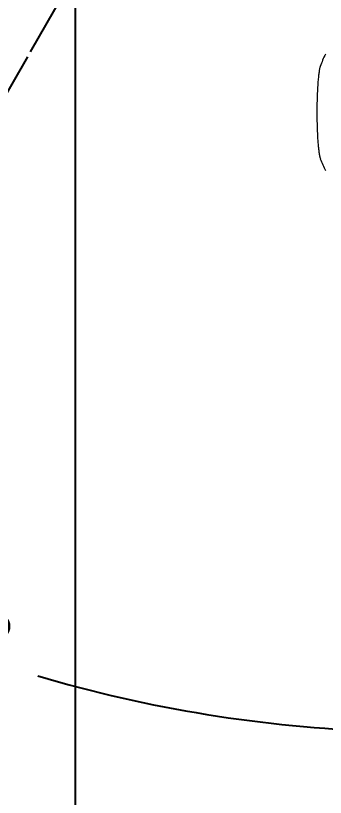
# Model space of a CAD drawing. Header units: millimetres. Extents: x 24023 to 24864, y 1163 to 1757.
# Drawn here: x 24634.1 to 24668.7, y 1273.8 to 1361.1 of the extents above; entities that cross this region are included whole.
import ezdxf

# ---------------------------------------------------------------- set-up
doc = ezdxf.new("R2010")
doc.units = ezdxf.units.MM
doc.linetypes.add('CENTERX2', pattern=[20.32, 12.7, -2.54, 2.54, -2.54])
doc.layers.add('CENTER', color=1, linetype='CENTERX2')
doc.styles.get("Standard").update_dxf_attribs({"font": 'arial.ttf'})
doc.dimstyles.new('ISO-25', dxfattribs={"dimtxt": 7, "dimasz": 5, "dimexe": 1.252, "dimexo": 0.625, "dimgap": 1, "dimtad": 1, "dimtih": 1, "dimtoh": 1, "dimdec": 1, "dimdsep": 46, "dimtxsty": 'Standard', "dimcen": 0, "dimclrd": 3, "dimclre": 3, "dimclrt": 4, "dimadec": 0, "dimazin": 0, "dimtfac": 1, "dimtdec": 1, "dimtmove": 0, "dimatfit": 3, "dimfxl": 1, "dimarcsym": 0})

# ---------------------------------------------------------------- blocks, each defined once
blk = doc.blocks.new('*D50')
at = {"color": 3, "lineweight": -2, "transparency": 16777216}
for p, q in [((24727.261, 1520.798), (24569.507, 1520.798)), ((24570.759, 1515.798), (24570.759, 1390.87)), ((24570.759, 1250.765), (24570.759, 1375.693)), ((24727.261, 1245.765), (24569.507, 1245.765))]:
    blk.add_line(p, q, dxfattribs=at)
at = {"color": 3, "transparency": 16777216}
for points in [[(24569.926, 1515.798), (24571.592, 1515.798), (24570.759, 1520.798)], [(24569.926, 1250.765), (24571.592, 1250.765), (24570.759, 1245.765)]]:
    blk.add_solid(points, dxfattribs=at)
at = {"layer": 'Defpoints', "color": 0, "transparency": 16777216}
for p in [(24727.886, 1520.798), (24570.759, 1245.765), (24727.886, 1245.765)]:
    blk.add_point(p, dxfattribs=at)
at = {"color": 4, "transparency": 16777216, "insert": (24570.759, 1383.281), "char_height": 7, "attachment_point": 5}
blk.add_mtext('(1600)', dxfattribs=at)
blk = doc.blocks.new('*D52')
at = {"color": 3, "lineweight": -2, "transparency": 16777216}
for p, q in [((24635.437, 1356.458), (24603.075, 1300.406)), ((24679.745, 1289.257), (24679.745, 1279.862))]:
    blk.add_line(p, q, dxfattribs=at)
for start, end in [(241.88373, 245.57556), (253.51412, 268.11627)]:
    blk.add_arc((24679.745, 1433.202), 152.087, start, end, dxfattribs=at)
at = {"color": 3, "transparency": 16777216}
for points in [[(24607.667, 1298.333), (24608.476, 1299.79), (24603.701, 1301.49)], [(24674.759, 1282.03), (24674.732, 1280.363), (24679.745, 1281.114)]]:
    blk.add_solid(points, dxfattribs=at)
at = {"layer": 'Defpoints', "color": 0, "transparency": 16777216}
for p in [(24679.745, 1468.81), (24660.2, 1399.349), (24635.75, 1357), (24679.745, 1289.882), (24653.335, 1283.425)]:
    blk.add_point(p, dxfattribs=at)
at = {"color": 4, "transparency": 16777216, "insert": (24626.722, 1290.656), "char_height": 7, "attachment_point": 5}
blk.add_mtext('30°', dxfattribs=at)
blk = doc.blocks.new('*D54')
at = {"color": 3, "lineweight": -2, "transparency": 16777216}
for p, q in [((24640.75, 1365.035), (24640.75, 1260.666)), ((24776.172, 1315.313), (24776.172, 1260.666)), ((24645.75, 1261.918), (24693.994, 1261.918)), ((24771.172, 1261.918), (24722.928, 1261.918))]:
    blk.add_line(p, q, dxfattribs=at)
at = {"color": 3, "transparency": 16777216}
for points in [[(24645.75, 1262.752), (24645.75, 1261.085), (24640.75, 1261.918)], [(24771.172, 1262.752), (24771.172, 1261.085), (24776.172, 1261.918)]]:
    blk.add_solid(points, dxfattribs=at)
at = {"layer": 'Defpoints', "color": 0, "transparency": 16777216}
for p in [(24640.75, 1365.66), (24776.172, 1315.938), (24776.172, 1261.918)]:
    blk.add_point(p, dxfattribs=at)
at = {"color": 4, "transparency": 16777216, "insert": (24708.461, 1261.918), "char_height": 7, "attachment_point": 5}
blk.add_mtext('135.4', dxfattribs=at)

msp = doc.modelspace()

# ---------------------------------------------------------------- linework, layer by layer
at = {"linetype": 'Continuous', "lineweight": 18}
for start, end in [(154.01077, 159.73041), (200.43222, 205.98923)]:
    msp.add_arc((24682.078, 1350.26), 14.833, start, end, dxfattribs=at)
msp.add_open_spline([(24668.18, 1355.444), (24668.171, 1355.419), (24668.162, 1355.392), (24668.15, 1355.352), (24668.147, 1355.341), (24668.14, 1355.319), (24668.137, 1355.307), (24668.128, 1355.272), (24668.122, 1355.248), (24668.104, 1355.171), (24668.092, 1355.116), (24668.058, 1354.936), (24668.036, 1354.799), (24668.009, 1354.608), (24668.004, 1354.568), (24667.997, 1354.508), (24667.994, 1354.487), (24667.989, 1354.446), (24667.977, 1354.341), (24667.965, 1354.232), (24667.937, 1353.961), (24667.921, 1353.768), (24667.901, 1353.512), (24667.896, 1353.434), (24667.89, 1353.355), (24667.887, 1353.302), (24667.885, 1353.275), (24667.876, 1353.14), (24667.87, 1353.03), (24667.851, 1352.697), (24667.841, 1352.467), (24667.827, 1352.113), (24667.823, 1351.994), (24667.818, 1351.812), (24667.816, 1351.751), (24667.813, 1351.628), (24667.811, 1351.566), (24667.804, 1351.258), (24667.8, 1351.01), (24667.796, 1350.511), (24667.795, 1350.26), (24667.796, 1349.945), (24667.797, 1349.882), (24667.798, 1349.755), (24667.798, 1349.692), (24667.801, 1349.504), (24667.802, 1349.38), (24667.809, 1349.009), (24667.815, 1348.766), (24667.827, 1348.408), (24667.832, 1348.289), (24667.839, 1348.113), (24667.841, 1348.055), (24667.845, 1347.968), (24667.847, 1347.938), (24667.849, 1347.881), (24667.851, 1347.852), (24667.863, 1347.594), (24667.876, 1347.375), (24667.905, 1346.956), (24667.92, 1346.757), (24667.942, 1346.52), (24667.949, 1346.449), (24667.955, 1346.381), (24667.96, 1346.335), (24667.962, 1346.313), (24667.974, 1346.202), (24667.984, 1346.116), (24668.014, 1345.873), (24668.035, 1345.726), (24668.068, 1345.529), (24668.08, 1345.467), (24668.097, 1345.381), (24668.103, 1345.353), (24668.112, 1345.314), (24668.115, 1345.301), (24668.121, 1345.275), (24668.125, 1345.263), (24668.145, 1345.181), (24668.163, 1345.123), (24668.181, 1345.074)], degree=3, knots=[0, 0, 0, 0, 0.019915, 0.019915, 0.02683, 0.02683, 0.033745, 0.033745, 0.047576, 0.047576, 0.075236, 0.075236, 0.130556, 0.130556, 0.144386, 0.144386, 0.151301, 0.151301, 0.158216, 0.185877, 0.185877, 0.241197, 0.241197, 0.255027, 0.261942, 0.261942, 0.268857, 0.268857, 0.296518, 0.296518, 0.351838, 0.351838, 0.379498, 0.379498, 0.393328, 0.393328, 0.407158, 0.407158, 0.462479, 0.462479, 0.517799, 0.517799, 0.531629, 0.531629, 0.54546, 0.54546, 0.57312, 0.57312, 0.62844, 0.62844, 0.6561, 0.6561, 0.669931, 0.669931, 0.676846, 0.676846, 0.683761, 0.683761, 0.739081, 0.739081, 0.794402, 0.794402, 0.808232, 0.815147, 0.815147, 0.822062, 0.822062, 0.849722, 0.849722, 0.905042, 0.905042, 0.932703, 0.932703, 0.946533, 0.946533, 0.953448, 0.953448, 0.960363, 0.960363, 1, 1, 1, 1], dxfattribs=at)
at = {"layer": 'CENTER'}
msp.add_line((24635.75, 1357), (24660.2, 1399.349), dxfattribs=at)

# ---------------------------------------------------------------- dimensions: what is measured, and where the dimension line sits
at = {"color": 6}
dim = msp.add_linear_dim(base=(24570.759, 1245.765), p1=(24727.886, 1520.798), p2=(24727.886, 1245.765), angle=90, text='(1600)', dimstyle='ISO-25', override={"dimgap": 3, "dimtad": 0}, dxfattribs=at)
dim.commit()
dim.dimension.update_dxf_attribs({"geometry": '*D50', "text_midpoint": (24570.759, 1383.281)})
dim = msp.add_angular_dim_2l(base=(24653.335, 1283.425), line1=((24635.75, 1357), (24660.2, 1399.349)), line2=((24679.745, 1289.882), (24679.745, 1468.81)), dimstyle='ISO-25', override={"dimgap": 3, "dimtad": 0}, dxfattribs=at)
dim.commit()
dim.dimension.update_dxf_attribs({"geometry": '*D52', "text_midpoint": (24626.722, 1290.656), "dimtype": 162})
dim = msp.add_linear_dim(base=(24776.172, 1261.918), p1=(24640.75, 1365.66), p2=(24776.172, 1315.938), dimstyle='ISO-25', override={"dimgap": 3, "dimtad": 0}, dxfattribs=at)
dim.commit()
dim.dimension.update_dxf_attribs({"geometry": '*D54', "text_midpoint": (24708.461, 1261.918)})

doc.saveas('drawing.dxf')
